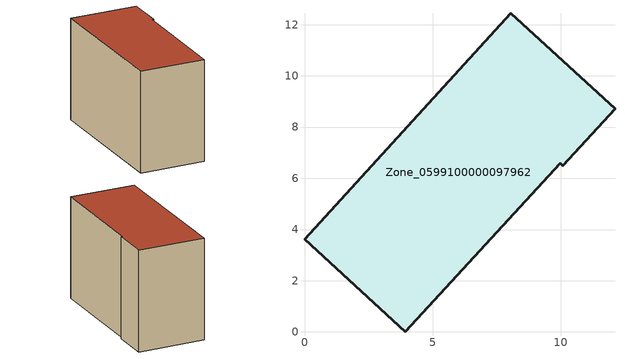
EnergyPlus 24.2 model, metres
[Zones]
Zone_0599100000097962
 floor ground (C_G): 9.99,6.58 3.94,0 0,3.62 8.05,12.45 12.12,8.71 10.09,6.49 z0
 wall outside (C_F): 8.05,12.45 0,3.62 3.94,0 9.99,6.58 10.09,6.49 12.12,8.71 8.05,12.45 z0:8.3
 roof outside (C_R): 10.09,6.49 12.12,8.71 8.05,12.45 0,3.62 3.94,0 9.99,6.58 z8.3
[BUILDING]
Pand.0599100000097962: North Axis=0; Terrain=City; Loads Convergence Tolerance Value=0.04; Temperature Convergence Tolerance Value=0.4; Solar Distribution=FullExterior; Maximum Number of Warmup Days=25; Minimum Number of Warmup Days=1
[Site:Location]
Rotterdam.The.Hague.AP_ZH_NLD Design_Conditions: Latitude=51.96; Longitude=4.45; Time Zone=1; Elevation=-4.5
[SITE:GROUNDTEMPERATURE:BUILDINGSURFACE]
18, 18, 18, 18, 18, 18, 18, 18, 18, 18, 18, 18
[MATERIAL] Thermal Absorptance=0.9; Solar Absorptance=0.7; Visible Absorptance=0.7
Name | Roughness | Thickness | Conductivity | Density | Specific Heat
G.TI.1975-1991 | MediumSmooth | 0.15 | 0.288461 | 540 | 1210
F.TI.1975-1991 | Rough | 0.3 | 0.230769 | 1920 | 840
R.TI.1975-1991 | MediumRough | 0.2 | 0.153846 | 1500 | 1000
[CONSTRUCTION]
C_G: G.TI.1975-1991
C_F: F.TI.1975-1991
C_R: R.TI.1975-1991
[ZONE]
Zone_0599100000097962: Type=1; Multiplier=1; Ceiling Height=Autocalculate; Volume=Autocalculate; Floor Area=autocalculate; Part of Total Floor Area=Yes
[ZONEINFILTRATION:DESIGNFLOWRATE]
Infil_Zone_0599100000097962: Zone or ZoneList or Space or SpaceList=Zone_0599100000097962; Schedule=AlwaysOn; Design Flow Rate Calculation Method=Flow/Area; Flow Rate per Floor Area=0.003; Constant Term Coefficient=1; Temperature Term Coefficient=0; Velocity Term Coefficient=0; Velocity Squared Term Coefficient=0
[HVACTEMPLATE:ZONE:IDEALLOADSAIRSYSTEM]
Zone_0599100000097962: Maximum Heating Supply Air Temperature=50; Minimum Cooling Supply Air Temperature=13; Maximum Heating Supply Air Humidity Ratio=0.0156; Minimum Cooling Supply Air Humidity Ratio=0.0077; Heating Limit=NoLimit; Cooling Limit=NoLimit; Dehumidification Control Type=ConstantSensibleHeatRatio; Cooling Sensible Heat Ratio=0.7; Dehumidification Setpoint=60; Humidification Control Type=None; Humidification Setpoint=30; Outdoor Air Method=None; Outdoor Air Flow Rate per Person=0.00944; Outdoor Air Flow Rate per Zone Floor Area=0; Outdoor Air Flow Rate per Zone=0; Demand Controlled Ventilation Type=None; Outdoor Air Economizer Type=NoEconomizer; Heat Recovery Type=None; Sensible Heat Recovery Effectiveness=0.7; Latent Heat Recovery Effectiveness=0.65
[ZONECONTROL:THERMOSTAT]
ThermostatControl_Zone_0599100000097962: Zone or ZoneList=Zone_0599100000097962; Control Type Schedule=DualSetpointControlType; Control 1=Thermostat_Zone_0599100000097962; Temperature Difference Between Cutout And Setpoint=0
[THERMOSTATSETPOINT:DUALSETPOINT]
Thermostat_Zone_0599100000097962: Heating Setpoint Temperature Schedule=HeatingSetpoint_Zone_0599100000097962; Cooling Setpoint Temperature Schedule=CoolingSetpoint_Zone_0599100000097962
[SCHEDULE:COMPACT]
HeatingSetpoint_Zone_0599100000097962: Through: 12/31, For: AllDays, Until: 24:00, 21
CoolingSetpoint_Zone_0599100000097962: Through: 12/31, For: AllDays, Until: 24:00, 24
DualSetpointControlType: Through: 12/31, For: AllDays, Until: 24:00, 4
AlwaysOn: Through: 12/31, For: AllDays, Until: 24:00, 1
